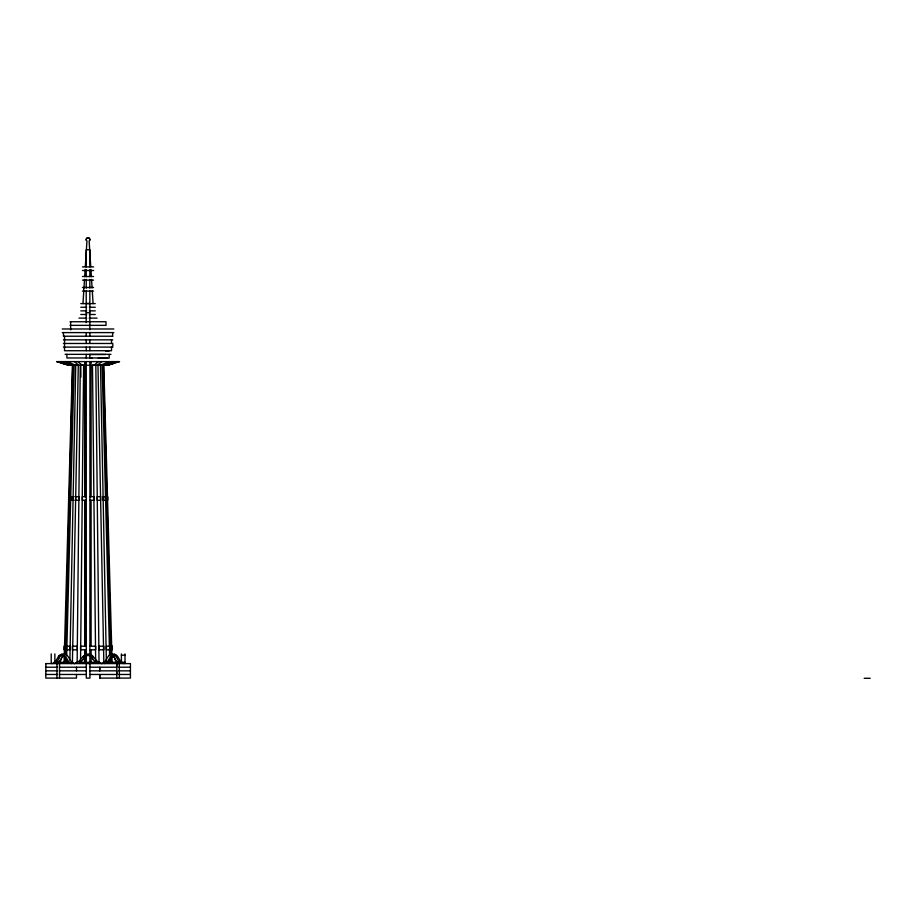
<?xml version="1.0" encoding="UTF-8"?>
<svg xmlns="http://www.w3.org/2000/svg" width="916" height="916" viewBox="0 0 916 916"><rect width="100%" height="100%" fill="white"/><g stroke="black" fill="none" stroke-linecap="round" stroke-linejoin="round"><path stroke-width="1.37" d="M77.139 662.944L80.276 365.221L79.051 365.072A25.556 9.607 90 0 1 78.284 364.82L74.368 361.602M80.516 662.944L83.642 365.221L82.36 365.06A25.556 9.607 -90 0 1 81.661 364.82L77.746 361.602M69.891 660.092L75.73 365.221L78.295 365.221L72.398 662.944M65.07 662.944L65.219 657.241M65.299 654.39L72.776 365.221L74.162 365.221L66.65 655.822M66.456 662.944L66.536 660.092M64.063 662.944L72.398 365.221L68.975 365.06A25.556 25.556 0 0 1 67.108 364.82L56.689 361.602L119.504 361.602L109.084 364.82A25.556 25.556 0 0 1 107.218 365.06L103.382 365.221L110.973 654.39M82.978 303.608L83.791 290.796M83.974 287.956L84.512 279.414M84.696 276.563L85.142 269.441M85.314 266.602L86.94 240.977L86.344 240.267A1.683 1.683 0 0 1 86.241 239.351A1.981 1.981 0 0 1 87.478 237.828L88.577 237.816A1.981 1.981 0 0 1 89.825 239.351A1.683 1.683 0 0 1 89.722 240.278L89.127 240.977L90.741 266.602M58.887 658.512L58.498 659.291M61.441 658.512L61.051 659.291M111.054 658.512L110.664 659.291M71.643 663.596L70.967 663.184A31.041 21.95 -90 0 1 70.074 662.6L68.643 661.409A8.633 6.103 90 0 1 68.116 660.779L65.608 656.658A11.977 8.473 90 0 0 64.475 655.215L62.036 653.887L59.391 655.409A12.458 8.816 90 0 0 58.452 656.623L55.933 660.722A8.931 6.309 -90 0 1 55.407 661.363L52.43 663.596M83.665 658.512L83.116 659.291M101.71 663.596L97.474 661.409A8.633 8.633 0 0 1 96.718 660.779L93.18 656.658A12.32 12.32 0 0 0 91.852 655.432L88.119 653.887L84.386 655.409A12.458 12.458 0 0 0 83.058 656.623L79.497 660.722A8.931 8.931 0 0 1 78.742 661.363L74.528 663.596M95.676 662.944L92.482 365.221L93.718 365.072A25.556 9.778 90 0 0 94.508 364.82L98.493 361.602M101.836 361.602L97.92 364.797A25.556 9.778 -90 0 1 97.142 365.06L92.482 365.221M58.716 662.005A10.122 7.156 -90 0 0 61.154 659.405A10.122 7.156 90 0 1 58.716 662.005L58.212 662.279M63.009 654.459L65.059 653.944L67.234 655.444A12.309 8.702 -90 0 1 68.173 656.658L70.669 660.779A8.633 6.103 90 0 0 71.208 661.409L74.207 663.596M102.707 663.173L102.031 663.596M61.532 655.513L62.54 655.513A9.698 6.859 -90 0 1 65.047 657.94M113.71 655.513L114.706 655.513A9.698 6.859 -90 0 1 117.214 657.94M104.596 663.596L107.573 661.363A8.931 6.309 90 0 0 108.111 660.722L110.618 656.623A12.458 8.816 -90 0 1 111.557 655.409L114.202 653.887L116.641 655.226A11.977 8.473 90 0 1 117.775 656.658L120.282 660.779A8.633 6.103 90 0 0 120.82 661.409L122.252 662.6A31.041 21.95 -90 0 0 123.133 663.184L123.809 663.596M108.512 361.866L101.676 364.82A25.556 18.091 90 0 1 100.359 365.06L97.966 365.221L103.84 662.944M110.951 361.935L111.569 361.602L110.699 362.072M108.431 361.935L107.802 362.278M97.932 365.221L102.913 365.06A25.556 18.091 -90 0 0 104.241 364.82L110.733 362.072M79.784 661.947L79.085 662.279L97.153 662.279L96.455 661.947M87.409 655.513L88.829 655.513A9.698 9.698 0 0 1 92.379 657.94M115.989 361.797L116.618 361.602M115.668 361.935L116.286 361.728M117.855 361.602L117.053 361.935L117.683 361.728M115.485 362.072L114.855 362.278M116.87 362.072L111.134 364.133M115.153 362.209L109.748 364.133M118.622 361.935L119.504 361.602M113.275 363.492L112.462 363.721M111.271 364.133L108.58 364.763M109.714 364.19L108.054 364.579M111.099 364.19L110.286 364.373M109.554 364.236L108.729 364.419M110.263 364.419L109.439 364.579M108.535 364.499L106.851 364.82M109.405 364.614L108.409 364.797A25.556 23.61 90 0 1 106.657 365.06L105.993 365.106M107.344 364.763L107.023 364.797A25.556 23.61 -90 0 1 105.271 365.06L103.565 365.163M108.557 364.797L108.237 364.82A25.556 23.61 90 0 1 106.519 365.06L105.122 365.163A25.556 23.61 90 0 0 105.477 365.026M104.435 365.118L105.1 365.072L103.806 365.221L112.141 662.944M105.958 365.118L104.435 365.186M104.401 365.129L102.145 365.221M104.401 365.198L102.111 365.221L109.37 645.849M82.463 266.888L93.581 266.888M82.463 270.518L93.581 270.518M82.463 276.506L93.581 276.506M82.463 280.136L93.581 280.136M82.463 287.475L93.581 287.475M82.463 291.105L93.581 291.105M86.218 303.471L89.837 303.471M80.78 303.62L95.264 303.62M80.78 307.238L86.677 307.238M89.39 307.238L95.264 307.238M80.78 310.868L86.677 310.868M89.39 310.856L95.264 310.868M86.218 312.677L89.837 312.677M80.78 314.486L86.677 314.486M89.39 314.486L95.264 314.486M78.971 318.115L86.677 318.104M89.161 318.115L97.073 318.115M70.063 321.734L105.993 321.734L106.05 325.352L70.085 325.363M62.254 328.981L113.813 328.981M62.254 332.6L113.813 332.6M112.771 336.229L63.444 336.229L63.444 332.6M63.444 339.847L112.771 339.847M63.41 343.477L112.782 343.477L112.782 347.095L63.41 347.095M105.546 350.885L109.164 350.885M65.093 354.343L110.962 354.343M89.837 354.515L105.546 354.515M107.252 357.973L66.891 357.973L66.891 354.343M92.127 358.133L89.837 358.133L89.837 354.355M98.172 358.133L109.164 358.133L109.164 354.515M80.276 365.221L83.642 365.221M86.31 365.221L89.928 365.221M74.162 496.667L70.91 496.667L70.91 500.285L74.162 500.285M86.31 496.667L82.371 496.667L82.371 500.285L86.31 500.285M89.894 496.667L93.879 496.667L93.879 500.285L89.894 500.285M106.691 496.667L107.584 496.667L107.573 500.285L106.691 500.285M86.31 646.204L80.574 646.204L80.574 649.822L86.31 649.822M89.883 646.204L95.665 646.204L95.665 649.822L89.883 649.822M98.962 646.204L103.874 646.204L103.874 649.822L98.962 649.822M121.393 655.203L125.011 655.203M121.393 662.279L125.011 662.279M45.8 663.596L130.427 663.596L130.427 678.092L99.707 678.092L99.707 674.462L99.741 678.092M45.88 667.214L57.639 667.214M59.54 667.214L86.31 667.214M89.928 667.214L116.71 667.214L116.71 663.596M118.588 667.214L130.358 667.214M45.88 670.844L57.639 670.844M59.54 670.844L86.31 670.844M89.928 670.844L116.71 670.844L116.71 674.462L89.928 674.462M118.588 670.844L130.358 670.844M45.88 674.462L57.639 674.462M59.54 674.462L86.31 674.462M118.588 674.462L130.358 674.462M864.166 678.287L870.2 678.287M74.127 365.221L72.204 365.152M72.742 365.221L71.334 365.175L72.215 365.152M75.707 365.221L73.314 365.06A25.556 18.068 -90 0 1 71.998 364.82L64.589 361.602L65.746 362.209M78.272 365.221L75.879 365.06A25.556 18.068 90 0 1 74.551 364.82L67.189 361.602L68.391 362.278M67.189 364.694L67.898 364.82A25.556 23.61 90 0 0 69.605 365.06L70.99 365.06A25.556 23.61 -90 0 1 70.647 365.026M67.212 364.694L65.322 364.236M67.051 364.328L69.284 364.82A25.556 23.61 90 0 0 71.001 365.06M67.063 364.328L64.04 363.366M65.334 364.236L63.319 363.606M63.33 363.606L62.334 363.251M64.063 363.366L59.643 361.602M62.345 363.251L61.177 362.805M56.689 361.602L57.571 361.935M61.2 362.805L58.738 361.797M80.826 364.373L80.86 377.232M118.038 662.279L117.534 661.947A9.858 6.973 -90 0 1 115.061 659.451M113.229 654.482L111.191 653.944L109.21 655.192A12.114 8.565 90 0 0 108.065 656.623L105.546 660.722A8.931 6.309 -90 0 1 105.008 661.363L103.588 662.577A31.327 22.156 -90 0 1 102.707 663.173M120.099 661.947L120.591 662.279L107.813 662.279L108.306 661.947A10.122 7.156 90 0 0 110.767 659.405M67.933 661.947L68.425 662.279L55.647 662.279L56.139 661.947A10.122 7.156 90 0 0 58.59 659.405M92.218 658.077L92.882 659.016M117.099 658.077L117.569 659.016M114.546 658.077L115.176 659.325M64.933 658.077L65.402 659.016M90.924 269.441L91.371 276.563M91.554 279.414L92.092 287.956M92.276 290.796L93.077 303.608M111.054 657.241L111.202 662.944M109.439 648.7L109.622 655.822M109.702 658.673L109.817 662.944M100.497 365.221L106.371 661.524M95.825 365.221L99.02 662.944M125.011 653.898L125.011 663.596M121.393 653.898L121.393 662.749M119.263 663.596L119.389 678.092M116.824 663.596L116.824 678.092M112.611 332.6L112.611 336.229M111.523 339.847L111.523 343.477M111.523 347.095L111.523 350.725L64.532 350.725L64.532 336.229M111.065 646.204L111.065 649.822M109.68 646.204L109.68 649.822M107.516 496.667L107.516 500.285M99.02 646.204L99.02 649.822M91.096 361.602L91.096 496.667M91.096 500.285L91.096 646.204M91.096 649.822L91.096 663.207M89.848 266.831L89.848 249.747L86.218 249.747L86.218 266.831M89.848 269.59L89.848 276.804M89.848 279.517L89.848 288.185M89.848 290.853L89.837 329.76M89.837 332.6L89.837 336.229M89.837 339.847L89.837 343.477M89.837 347.095L89.837 350.725M89.928 361.602L89.894 663.207M89.928 663.596L89.928 678.092L86.31 678.092L86.31 663.596M86.218 269.59L86.218 276.804M86.218 279.517L86.218 288.185M86.218 290.853L86.218 322.638M86.218 332.6L86.218 336.229M86.218 339.847L86.218 343.477M86.218 347.095L86.218 350.725M86.218 354.343L86.218 357.973M86.264 361.602L86.31 663.207M83.734 287.475L83.734 291.105M76.475 667.214L76.486 670.844M76.486 674.462L76.475 678.092L45.8 678.092L45.88 663.596M73.097 496.667L73.097 500.285M70.647 321.734L70.647 329.886M66.547 646.204L66.547 649.822L69.799 649.822L69.799 646.204L64.005 646.204L64.005 649.822L65.15 649.822L65.15 646.204M59.54 663.596L59.54 678.092M56.975 663.596L56.952 678.092M54.857 653.898L54.857 662.726M51.227 653.898L51.227 663.596M88.566 237.874A1.889 1.889 0 0 1 89.745 240.278M86.322 240.278A1.889 1.889 0 0 1 87.501 237.874M76.738 662.577A31.327 31.327 0 0 1 75.49 663.173M83.058 656.623A12.114 12.114 0 0 1 84.673 655.192M96.375 662.119A10.786 10.786 0 0 1 92.722 659.142M83.253 659.405A10.122 10.122 0 0 1 79.806 662.005M83.482 658.364A10.992 10.992 0 0 1 87.329 655.329M100.749 663.184A31.041 31.041 0 0 1 99.489 662.6M91.577 655.215A11.977 11.977 0 0 1 93.18 656.658M112.313 655.478A10.339 7.305 90 0 1 114.832 658.238M120.82 661.409A8.633 6.103 -90 0 1 120.282 660.779M119.801 661.936A10.786 7.626 90 0 1 119.446 661.65M110.928 658.364A10.992 7.775 -90 0 1 113.641 655.329M112.279 655.57A9.698 6.859 90 0 1 114.66 657.94M117.477 662.119A10.786 7.626 90 0 1 114.889 659.142M120.042 662.119A10.786 7.626 -90 0 1 117.454 659.142M62.975 656.188A10.992 7.775 90 0 0 61.315 658.364A10.992 7.775 -90 0 1 63.547 655.684M58.452 656.623A12.458 8.816 -90 0 1 59.391 655.409M55.933 660.722A8.931 6.309 90 0 1 55.407 661.363M67.876 662.119A10.786 7.626 90 0 1 65.288 659.142M58.75 658.364A10.992 7.775 90 0 1 61.475 655.329M89.402 655.65A10.339 10.339 0 0 1 91.142 656.783M84.673 657.127A10.019 10.019 0 0 1 85.864 656.245M69.616 365.06A25.556 23.61 -90 0 1 67.898 364.82M69.524 496.667L68.631 496.667L68.689 500.285L69.524 500.285L69.502 496.667M79.028 496.667L75.627 496.667L75.627 500.285L79.028 500.285L79.028 496.667M100.577 496.667L97.211 496.667L97.211 500.285L100.577 500.285L100.577 496.667M105.34 496.667L103.176 496.667L103.176 500.285L105.34 500.285L105.34 496.667M77.265 646.204L72.364 646.204L72.364 649.822L77.265 649.822L77.23 646.204M112.187 646.204L106.428 646.204L106.428 649.822L112.187 649.822L112.187 646.204M99.741 670.844L99.741 667.214L99.707 670.844M85.073 496.667L85.073 361.602L85.005 496.667M85.073 646.204L85.073 500.285L85.005 646.204M85.073 663.207L85.073 649.822L85.005 663.207"/></g></svg>
